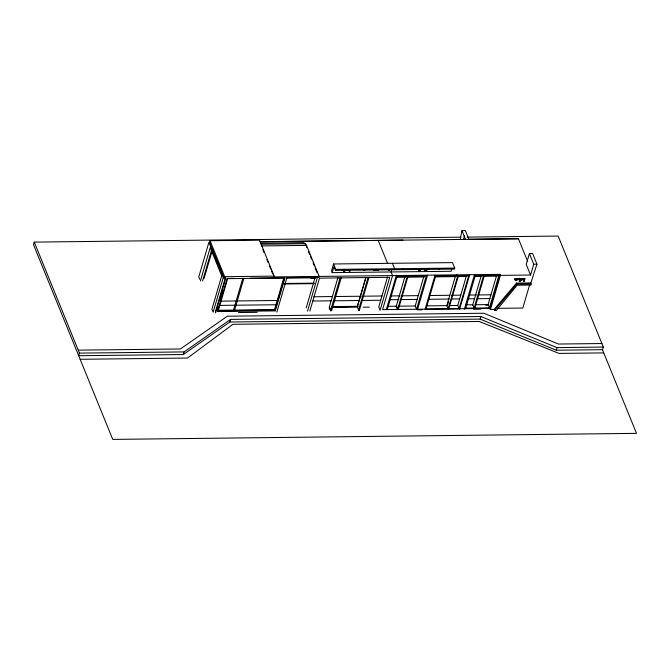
<?xml version="1.0" encoding="UTF-8"?>
<svg xmlns="http://www.w3.org/2000/svg" width="670" height="670" viewBox="0 0 670 670"><rect width="100%" height="100%" fill="white"/><g stroke="black" fill="none" stroke-linecap="round" stroke-linejoin="round"><path stroke-width="1" d="M425.149 269.6C426.547 269.173 423.926 271.819 424.453 269.859M424.219 270.387L424.872 269.441M524.166 280.395L524.568 281.166L523.597 281.442M520.129 280.872L519.51 281.191M524.334 280.965L523.957 280.671L523.806 281.233M519.518 281.216L519.895 280.722M425.04 270.253L424.604 270.303L424.906 269.943M460.181 239.45L461.957 230.639L465.365 230.597L468.899 239.274L518.429 238.704L527.709 261.501M463.598 239.408L464.385 235.497M460.901 237.188L34.254 242.105L33.5 244.692L112.744 439.403L636.5 433.364L602.439 349.681M34.254 242.105L79.445 353.123L78.683 355.711L183.345 354.514L229.827 322.002L480.156 319.113L556.276 350.209L602.581 349.681L603.335 347.085L558.152 236.066L467.174 237.113M494.159 309.406L494.577 310.436L496.411 310.419L517.139 285.211L530.992 285.052L530.883 282.933L516.453 283.092L494.159 309.406L490.465 309.448L500.423 275.378L500.004 274.357L273.93 276.928L274.164 276.124L259.524 240.153L210.053 240.723L209.584 242.347L224.224 278.31L225.731 278.293L215.64 312.815M200.43 280.99L210.196 247.599L221.695 275.864L211.929 309.255L213.135 312.203L223.269 277.539L208.914 242.264L198.772 276.936L199.769 279.365M202.575 280.965L211.477 250.521M204.115 278.343L212.022 251.292M183.345 354.514L184.108 351.918L230.581 319.406L480.909 316.525L557.03 347.621L603.335 347.085M224.224 278.31L224.693 276.693L210.053 240.723M215.321 312.044L225.413 277.514L225.731 278.293M217.423 309.791L218.303 306.801M220.045 300.813L220.924 297.823M221.51 295.83L222.968 290.839M229.827 322.002L230.581 319.406M233.503 310.084L242.8 278.284M234.601 310.076L243.905 278.268M275.311 310.897L284.934 277.983L227.071 278.653L217.448 311.567L275.311 310.897L274.993 310.118L284.331 278.209M276.861 312.111L286.953 277.589L318.912 277.221L319.146 276.4L306.533 245.404L305.277 243.729L261.091 244.24M306.215 307.848L315.269 276.886M307.547 311.115L317.396 277.447M309.858 311.089L319.498 278.125L389.714 277.313L380.074 310.285L378.743 307.011L387.503 277.053M332.203 272.64L333.953 266.643L335.469 270.362L454.428 269.08L454.721 268.084L452.493 262.606L333.568 263.98L331.524 270.973L332.203 272.64L451.128 271.275L451.714 269.273M335.469 270.362L335.762 269.365L333.568 263.98M337.923 277.623L329.33 306.986L330.662 310.26L331.725 310.243M341.223 269.734L342.387 269.725M330.662 310.26L340.134 277.882M342.889 269.717C345.536 269.742 342.094 269.65 343.149 270.245M331.55 310.838L341.189 277.874M343.593 270.035L344.045 269.7M343.97 271.157L344.799 271.149L343.97 271.157L344.221 270.303M343.886 270.303L343.559 271.417L344.765 271.082M347.889 269.985L346.7 269.926L347.856 269.918M349.439 270.236L349.112 271.358L350.318 271.015M349.522 271.099L349.774 270.236M357.931 269.608L359.095 269.6M365.853 277.296L357.269 306.667L358.601 309.934L359.48 309.925M365.946 277.506L357.353 306.877L331.516 307.17M368.065 277.564L358.425 310.528L359.304 310.52L368.944 277.556M375.141 270.077L373.659 270.471M376.431 270.127L375.803 270.069L376.431 270.127L376.666 269.315M391.649 269.968L391.062 271.961L392.545 275.588L382.578 309.657L490.046 308.418L490.465 309.448M394.37 269.767L394.63 268.687L392.436 263.302M386.305 309.615L396.263 275.546M387.285 309.607L397.009 276.358L426.262 276.015L416.539 309.272L415.207 305.997L423.792 276.635M404.856 276.852L396.263 306.215L397.595 309.49L407.318 276.241M406.255 275.269L405.693 277.196L396.414 277.305M398.315 309.481L408.038 276.233M418.716 270.68L418.918 269.985L419.738 269.977L418.926 270.018L418.725 270.705L419.889 270.697L419.177 270.245L420.015 270.261L420.216 269.575L420.015 270.261M418.968 269.817L419.755 270.002M424.587 268.972L425.743 268.955M424.596 268.997L425.685 269.24M426.112 269.507L425.785 270.621L427.016 270.353M427.41 268.938L426.254 268.946M426.195 270.362L426.447 269.507M429.076 268.913L427.921 268.93M427.56 275.186L417.427 309.85L422.108 309.8M425.09 309.172L435.056 275.102M455.374 276.274L446.79 305.637L448.138 308.853L425.986 309.113L435.709 275.856L468.799 275.471L459.059 308.778M447.686 304.641L448.506 301.843M456.789 274.65L456.211 276.618L435.073 276.861M448.121 308.904L457.861 275.596M448.732 308.895L458.473 275.588M448.749 308.845L459.076 308.728L457.744 305.461L466.312 276.149M459.57 309.364L469.712 274.7M464.344 309.314L474.486 274.65M465.6 308.703L475.265 275.655L498.916 275.378L489.259 308.434M472.593 305.336L481.177 275.973M473.925 308.61L483.589 275.563M474.745 308.602L484.41 275.546M480.156 319.113L480.909 316.525M496.512 275.797L487.928 305.16L485.851 305.185M489.87 309.021L500.004 274.357M516.202 278.938L516.654 278.511L516.135 280.37L516.126 279.197L514.468 279.683L514.786 278.536L515.624 278.553M514.954 279.089L515.456 279.114M515.833 278.971L515.95 278.519M515.783 280.353L515.758 279.231M516.21 278.963L516.319 278.519M516.754 279.901L517.927 279.918M518.764 278.77C520.372 276.961 519.803 280.63 519.242 279.047L518.454 279.474L519.225 278.737M519.803 279.181L520.699 278.469L520.171 280.328L520.163 279.147M520.958 279.851C521.134 281.283 522.508 279.264 522.123 279.842M521.503 279.139C522.918 278.561 521.21 280.671 521.243 278.887L522.114 278.703M521.302 278.745L522.525 278.444L522.34 279.156M530.883 282.933L536.938 264.147L532.6 253.495L529.4 253.528L526.226 264.374L530.565 275.027L500.423 275.378M522.969 278.72L524.191 278.427L523.664 278.712L524.024 279.415L523.446 278.996L522.659 279.432L523.429 278.695M524.778 278.837L525.205 278.862L524.568 278.418L524.041 280.278L524.719 279.122M530.565 275.027L533.739 264.189L529.4 253.528M529.861 283.988L522.826 308.041L497.592 308.334M556.276 350.209L557.03 347.621M494.577 310.436L516.88 284.13L531.31 283.963M520.163 281.392L520.381 280.596M377.386 269.926L377.93 270.487L378.793 269.909M377.847 269.734L378.441 269.734M519.836 280.479L519.149 281.023L519.518 281.551M517.835 279.641L517.768 278.418C515.707 280.914 517.751 278.084 517.826 279.616M389.848 269.608L388.307 270.395L389.873 269.675M524.041 280.428L523.438 281.35M519.819 280.454L520.389 280.621M260.111 241.677L402.972 240.12M260.094 241.761L518.463 238.788M260.638 243.143L303.92 242.641L304.364 243.738M261.308 245.932L306.533 245.404M533.739 264.189L536.938 264.147M335.762 269.365L454.721 268.084M426.179 269.206L427.351 269.223M429.018 269.198L427.854 269.214M375.326 270.454L376.716 270.37M419.964 270.437L419.177 270.245M224.693 276.693L274.164 276.124M223.269 277.539L223.906 277.531M233.746 278.385L227.708 278.452L218.403 310.26L274.549 309.615L283.846 277.807L250.052 278.201M286.031 278.159L315.093 277.824M407.427 277.179L424.638 276.978M457.861 276.593L467.157 276.492M474.737 276.4L482.023 276.316M483.874 276.3L497.349 276.141M311.006 278.385L315.168 278.343M518.84 278.519L520.004 278.502M520.372 278.494L520.171 280.328M521.377 278.486L522.541 278.469M523.044 278.469L524.208 278.452M523.647 278.687L524.133 278.712M519.459 278.762L520.255 278.921M515.632 279.666L514.468 279.683M521.042 279.574L522.215 279.591M285.06 283.46L314.121 283.125M284.047 283.988L314.188 283.636M313.811 296.776L332.379 296.559M335.511 296.525L361.197 296.232M363.274 296.207L381.967 295.989M391.046 295.956L400.015 295.847M402.042 295.83L418.239 295.637M429.679 295.512L449.821 295.277M451.463 295.261L460.759 295.152M469.377 295.051L476.445 294.967M478.514 294.942L490.951 294.8M221.075 301.132L277.213 300.487M389.94 299.724L398.91 299.616M400.936 299.599L417.134 299.406M428.574 299.281L449.327 299.038M451.396 299.013L459.654 298.921M468.28 298.82L474.519 298.745M477.417 298.711L489.854 298.569M312.572 301.039L331.139 300.822M334.263 300.788L359.07 300.503M362.026 300.462L380.719 300.252M219.827 305.394L275.965 304.75M465.474 304.85L472.76 304.766L474.092 308.041L465.767 308.133M475.65 304.733L488.087 304.59L489.418 307.865L474.913 308.033M331.684 306.609L357.52 306.307M331.616 306.835L357.453 306.533M331.583 306.927L358.149 306.659M388.014 306.307L396.983 306.207M399.119 306.182L415.207 305.997M426.648 305.863L447.401 305.629M449.469 305.604L457.744 305.461M363.165 307.187L369.396 307.12M217.13 310.788L274.993 310.118M473.539 309.205L480.683 309.121M238.461 312.555L257.146 312.337M601.894 343.534L558.453 344.037L483.907 313.242L227.373 316.198L180.406 348.97L78.231 350.142M79.445 353.123L184.108 351.918M603.754 352.897L559.065 353.417L479.243 321.466L232.959 324.297L187.55 358.048L80.14 359.288M363.517 269.541L364.807 270.412L363.375 269.524M516.453 283.092L516.88 284.13M461.957 230.639L465.516 239.391M403.156 268.997L403.189 269.064A1.583 0.98 16.3 0 1 402.477 269.198M378.182 240.321L387.637 263.545M396.339 305.972L397.67 309.247M305.277 243.729L306.843 247.573M308.409 251.426L309.582 254.315M310.369 256.233L311.542 259.123M313.108 262.975L314.28 265.856M315.067 267.782L317.027 272.598M318.593 276.442L318.912 277.221M329.163 307.58L330.494 310.855M262.891 249.801L264.072 252.707M266.828 259.491L268.017 262.397M269.591 266.266L270.772 269.173M271.559 271.116L272.749 274.022M350.067 269.658A1.583 0.98 16.3 0 1 348.584 269.675M439.562 269.055L438.398 269.064L439.57 269.08"/></g></svg>
